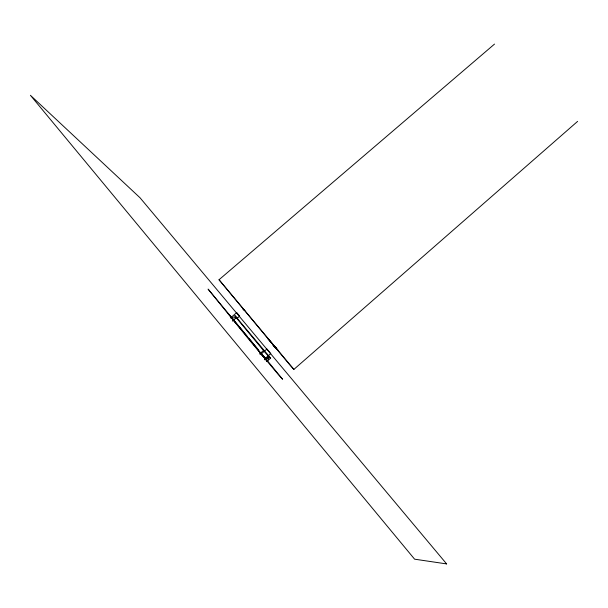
<?xml version="1.0" encoding="UTF-8"?>
<svg xmlns="http://www.w3.org/2000/svg" width="608" height="608" viewBox="0 0 608 608"><rect width="100%" height="100%" fill="white"/><g stroke="black" fill="none" stroke-linecap="round" stroke-linejoin="round"><path stroke-width="0.91" d="M293.877 369.413L577.6 121.38M266.76 361.54L270.644 358.158L234.832 315.522L237.781 319.078L236.292 317.748L232.423 321.085M259.456 353.97L263.5 350.565L236.292 317.748M260.619 354.487L266.935 348.992L270.758 353.598L264.427 359.1M264.678 359.776L268.584 356.379L270.644 358.158M250.101 340.1L264.26 357.74L266.008 359.222L268.934 356.676L263.378 350.565M235.258 318.425L236.694 317.186M236.915 318.524L239.689 316.13L236.732 312.573L230.493 317.946M219.024 279.748L293.869 369.375L290.875 366.084A20.421 0.935 49.2 0 1 289.469 364.473L219.024 279.748L494.524 44.08M264.457 357.626L261.964 354.73L264.472 357.633M231.868 318.182L233.487 320.051L231.846 318.197M244.56 310.49L242.964 308.712L244.553 310.513M260.437 353.119L266.008 359.222M272.863 344.972L276.032 347.844M242.615 308.522L244.872 310.627M232.317 295.974L233.7 297.274M233.388 320.249L242.6 331.026M274.824 346.97C279.186 351.622 267.778 338.17 274.793 347.024M274.558 346.666L277.871 350.064L273.228 344.972L274.474 346.568M246.954 335.966L208.088 289.104L249.303 339.933L278.16 374.353A20.452 1.193 49.2 0 0 279.574 375.957L282.598 379.248L260.938 352.83M248.695 338.071L258.62 350.041M228.646 314.131L265.658 358.925M265.339 359.89A2.584 0.897 -39.8 0 1 268.645 358.12A2.584 0.897 -39.8 0 1 266.623 360.977M231.298 318.668A2.538 0.988 -39.3 0 1 233.723 316.973A2.538 0.988 -39.3 0 1 234.718 317.65M233.791 319.018A2.538 0.988 -39.3 0 1 232.697 319.892M267.74 338.451L271.898 343.262L267.74 338.451M446.637 563.92L414.595 559.178L30.4 95.281L140.03 197.775L446.637 563.92"/></g></svg>
